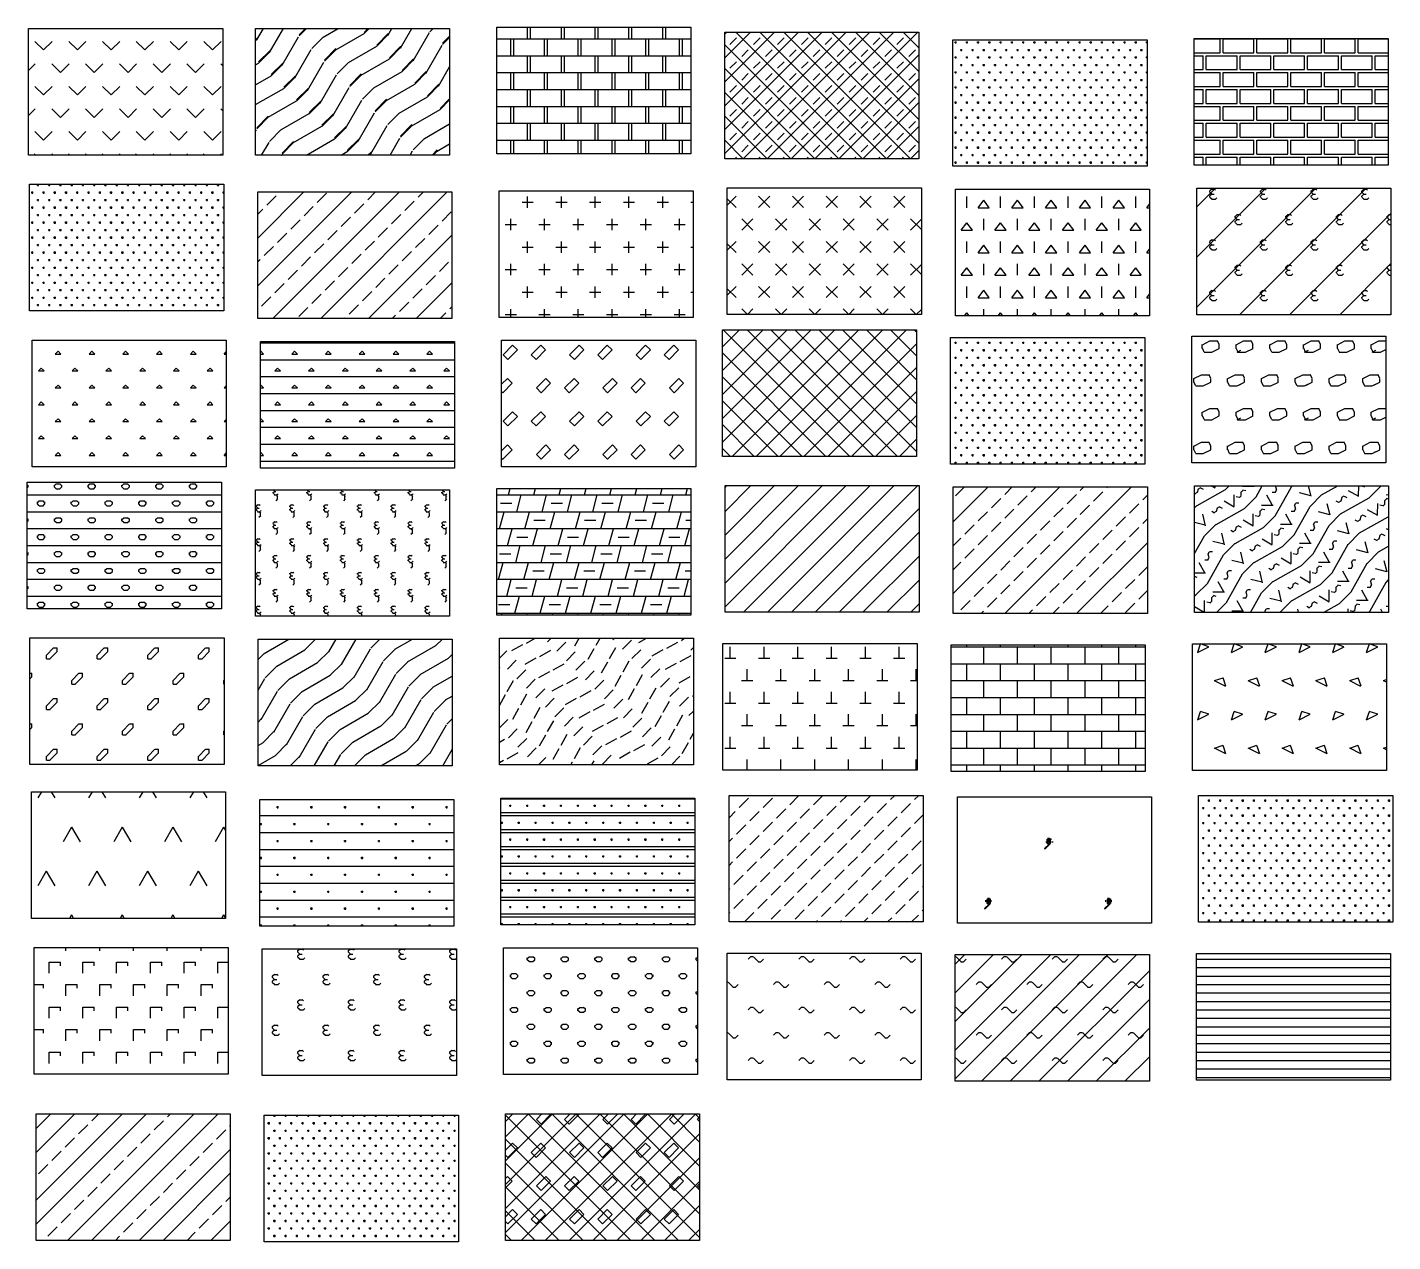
# Model space of a CAD drawing. Extents: x 501216 to 501580, y 304262 to 304586.
import ezdxf

# ---------------------------------------------------------------- set-up
doc = ezdxf.new("R2010")
doc.units = 0
doc.header["$MEASUREMENT"] = 0
doc.layers.get('0').update_dxf_attribs({"linetype": 'CONTINUOUS'})
pattern_1 = [(0, (1.4, 1.4), (1.5, 2), [0.3, -2.7]), (0, (1.4, 1.7), (1.5, 2), [0.3, -2.7]), (90, (1.4, 1.4), (-1.5, 2), [0.3, -3.7]), (90, (1.7, 1.4), (-1.5, 2), [0.3, -3.7])]

msp = doc.modelspace()

# ---------------------------------------------------------------- hatches: boundary and pattern name
h = msp.add_hatch()
h.set_pattern_fill('TCASY', color=256, style=0)
h.set_pattern_definition([(45, (6, 1.5), (-36.0000005, 36.0000005), [3.242641, -47.669048]), (135, (6, 1.5), (-36.0000005, -36.0000005), [3.242641, -47.669048]), (45, (15, 1.5), (-36.0000005, 36.0000005), [3.242641, -47.669048]), (45, (24, 1.5), (-36.0000005, 36.0000005), [3.242641, -47.669048]), (45, (33, 1.5), (-36.0000005, 36.0000005), [3.242641, -47.669048]), (45, (6, 13.5), (-36.0000005, 36.0000005), [3.242641, -47.669048]), (45, (6, 25.5), (-36.0000005, 36.0000005), [3.242641, -47.669048]), (45, (15, 13.5), (-36.0000005, 36.0000005), [3.242641, -47.669048]), (45, (15, 25.5), (-36.0000005, 36.0000005), [3.242641, -47.669048]), (45, (24, 13.5), (-36.0000005, 36.0000005), [3.242641, -47.669048]), (45, (24, 25.5), (-36.0000005, 36.0000005), [3.242641, -47.669048]), (45, (33, 13.5), (-36.0000005, 36.0000005), [3.242641, -47.669048]), (45, (33, 25.5), (-36.0000005, 36.0000005), [3.242641, -47.669048]), (135, (15, 1.5), (-36.0000005, -36.0000005), [3.242641, -47.669048]), (135, (24, 1.5), (-36.0000005, -36.0000005), [3.242641, -47.669048]), (135, (33, 1.5), (-36.0000005, -36.0000005), [3.242641, -47.669048]), (135, (6, 13.5), (-36.0000005, -36.0000005), [3.242641, -47.669048]), (135, (6, 25.5), (-36.0000005, -36.0000005), [3.242641, -47.669048]), (135, (15, 13.5), (-36.0000005, -36.0000005), [3.242641, -47.669048]), (135, (15, 25.5), (-36.0000005, -36.0000005), [3.242641, -47.669048]), (135, (24, 13.5), (-36.0000005, -36.0000005), [3.242641, -47.669048]), (135, (24, 25.5), (-36.0000005, -36.0000005), [3.242641, -47.669048]), (135, (33, 13.5), (-36.0000005, -36.0000005), [3.242641, -47.669048]), (135, (33, 25.5), (-36.0000005, -36.0000005), [3.242641, -47.669048]), (45, (10.5, 7.5), (-36.0000005, 36.0000005), [3.242641, -47.669048]), (45, (19.5, 7.5), (-36.0000005, 36.0000005), [3.242641, -47.669048]), (45, (28.5, 7.5), (-36.0000005, 36.0000005), [3.242641, -47.669048]), (45, (37.5, 7.5), (-36.0000005, 36.0000005), [3.242641, -47.669048]), (45, (10.5, 19.5), (-36.0000005, 36.0000005), [3.242641, -47.669048]), (45, (19.5, 19.5), (-36.0000005, 36.0000005), [3.242641, -47.669048]), (45, (28.5, 19.5), (-36.0000005, 36.0000005), [3.242641, -47.669048]), (45, (37.5, 19.5), (-36.0000005, 36.0000005), [3.242641, -47.669048]), (45, (10.5, 31.5), (-36.0000005, 36.0000005), [3.242641, -47.669048]), (45, (19.5, 31.5), (-36.0000005, 36.0000005), [3.242641, -47.669048]), (45, (28.5, 31.5), (-36.0000005, 36.0000005), [3.242641, -47.669048]), (45, (37.5, 31.5), (-36.0000005, 36.0000005), [3.242641, -47.669048]), (135, (10.5, 7.5), (-36.0000005, -36.0000005), [3.242641, -47.669048]), (135, (19.5, 7.5), (-36.0000005, -36.0000005), [3.242641, -47.669048]), (135, (28.5, 7.5), (-36.0000005, -36.0000005), [3.242641, -47.669048]), (135, (37.5, 7.5), (-36.0000005, -36.0000005), [3.242641, -47.669048]), (135, (10.5, 19.5), (-36.0000005, -36.0000005), [3.242641, -47.669048]), (135, (19.5, 19.5), (-36.0000005, -36.0000005), [3.242641, -47.669048]), (135, (28.5, 19.5), (-36.0000005, -36.0000005), [3.242641, -47.669048]), (135, (37.5, 19.5), (-36.0000005, -36.0000005), [3.242641, -47.669048]), (135, (10.5, 31.5), (-36.0000005, -36.0000005), [3.242641, -47.669048]), (135, (19.5, 31.5), (-36.0000005, -36.0000005), [3.242641, -47.669048]), (135, (28.5, 31.5), (-36.0000005, -36.0000005), [3.242641, -47.669048]), (135, (37.5, 31.5), (-36.0000005, -36.0000005), [3.242641, -47.669048]), (45, (42, 1.5), (-36.0000005, 36.0000005), [3.242641, -47.669048]), (45, (51, 1.5), (-36.0000005, 36.0000005), [3.242641, -47.669048]), (45, (60, 1.5), (-36.0000005, 36.0000005), [3.242641, -47.669048]), (45, (69, 1.5), (-36.0000005, 36.0000005), [3.242641, -47.669048]), (45, (42, 13.5), (-36.0000005, 36.0000005), [3.242641, -47.669048]), (45, (51, 13.5), (-36.0000005, 36.0000005), [3.242641, -47.669048]), (45, (60, 13.5), (-36.0000005, 36.0000005), [3.242641, -47.669048]), (45, (69, 13.5), (-36.0000005, 36.0000005), [3.242641, -47.669048]), (45, (42, 25.5), (-36.0000005, 36.0000005), [3.242641, -47.669048]), (45, (51, 25.5), (-36.0000005, 36.0000005), [3.242641, -47.669048]), (45, (60, 25.5), (-36.0000005, 36.0000005), [3.242641, -47.669048]), (45, (69, 25.5), (-36.0000005, 36.0000005), [3.242641, -47.669048]), (135, (42, 1.5), (-36.0000005, -36.0000005), [3.242641, -47.669048]), (135, (51, 1.5), (-36.0000005, -36.0000005), [3.242641, -47.669048]), (135, (60, 1.5), (-36.0000005, -36.0000005), [3.242641, -47.669048]), (135, (69, 1.5), (-36.0000005, -36.0000005), [3.242641, -47.669048]), (135, (42, 13.5), (-36.0000005, -36.0000005), [3.242641, -47.669048]), (135, (51, 13.5), (-36.0000005, -36.0000005), [3.242641, -47.669048]), (135, (60, 13.5), (-36.0000005, -36.0000005), [3.242641, -47.669048]), (135, (69, 13.5), (-36.0000005, -36.0000005), [3.242641, -47.669048]), (135, (42, 25.5), (-36.0000005, -36.0000005), [3.242641, -47.669048]), (135, (51, 25.5), (-36.0000005, -36.0000005), [3.242641, -47.669048]), (135, (60, 25.5), (-36.0000005, -36.0000005), [3.242641, -47.669048]), (135, (69, 25.5), (-36.0000005, -36.0000005), [3.242641, -47.669048]), (45, (46.5, 7.5), (-36.0000005, 36.0000005), [3.242641, -47.669048]), (45, (55.5, 7.5), (-36.0000005, 36.0000005), [3.242641, -47.669048]), (45, (64.5, 7.5), (-36.0000005, 36.0000005), [3.242641, -47.669048]), (45, (73.5, 7.5), (-36.0000005, 36.0000005), [3.242641, -47.669048]), (45, (46.5, 19.5), (-36.0000005, 36.0000005), [3.242641, -47.669048]), (45, (55.5, 19.5), (-36.0000005, 36.0000005), [3.242641, -47.669048]), (45, (64.5, 19.5), (-36.0000005, 36.0000005), [3.242641, -47.669048]), (45, (73.5, 19.5), (-36.0000005, 36.0000005), [3.242641, -47.669048]), (45, (46.5, 31.5), (-36.0000005, 36.0000005), [3.242641, -47.669048]), (45, (55.5, 31.5), (-36.0000005, 36.0000005), [3.242641, -47.669048]), (45, (64.5, 31.5), (-36.0000005, 36.0000005), [3.242641, -47.669048]), (45, (73.5, 31.5), (-36.0000005, 36.0000005), [3.242641, -47.669048]), (135, (46.5, 7.5), (-36.0000005, -36.0000005), [3.242641, -47.669048]), (135, (55.5, 7.5), (-36.0000005, -36.0000005), [3.242641, -47.669048]), (135, (64.5, 7.5), (-36.0000005, -36.0000005), [3.242641, -47.669048]), (135, (73.5, 7.5), (-36.0000005, -36.0000005), [3.242641, -47.669048]), (135, (46.5, 19.5), (-36.0000005, -36.0000005), [3.242641, -47.669048]), (135, (55.5, 19.5), (-36.0000005, -36.0000005), [3.242641, -47.669048]), (135, (64.5, 19.5), (-36.0000005, -36.0000005), [3.242641, -47.669048]), (135, (73.5, 19.5), (-36.0000005, -36.0000005), [3.242641, -47.669048]), (135, (46.5, 31.5), (-36.0000005, -36.0000005), [3.242641, -47.669048]), (135, (55.5, 31.5), (-36.0000005, -36.0000005), [3.242641, -47.669048]), (135, (64.5, 31.5), (-36.0000005, -36.0000005), [3.242641, -47.669048]), (135, (73.5, 31.5), (-36.0000005, -36.0000005), [3.242641, -47.669048])])
h.paths.add_polyline_path([(501216.55, 304585.26), (501268.26, 304585.26), (501268.26, 304551.51), (501216.55, 304551.51)])
h = msp.add_hatch()
h.set_pattern_fill('TCBY', color=256, style=0)
h.set_pattern_definition([(59.995079, (0, 0), (-3.374998036, 3.37500376), [8.682383, -175.790176]), (45, (4.342, 7.519), (-3.37500016, 3.37500016), [4.341191, -21.114653]), (45, (14.9303, 14.9303), (-3.37500016, 3.37500016), [4.341191, -21.114653]), (30.004921, (7.4115, 10.5885), (-3.375000295, 3.375000036), [8.682383, -175.790176]), (59.995079, (18, 18), (-3.374998036, 3.37500376), [8.682383, -175.790176]), (59.995079, (36, 36), (-3.374998036, 3.37500376), [8.682383, -175.790176]), (59.995079, (54, 54), (-3.374998036, 3.37500376), [8.682383, -175.790176]), (59.995079, (72, 72), (-3.374998036, 3.37500376), [8.682383, -175.790176]), (59.995079, (90, 90), (-3.374998036, 3.37500376), [8.682383, -175.790176]), (59.995079, (108, 108), (-3.374998036, 3.37500376), [8.682383, -175.790176]), (30.004921, (25.4115, 28.5885), (-3.375000295, 3.375000036), [8.682383, -175.790176]), (30.004921, (43.4115, 46.5885), (-3.375000295, 3.375000036), [8.682383, -175.790176]), (30.004921, (61.4115, 64.5885), (-3.375000295, 3.375000036), [8.682383, -175.790176]), (30.004921, (79.4115, 82.5885), (-3.375000295, 3.375000036), [8.682383, -175.790176]), (30.004921, (97.4115, 100.5885), (-3.375000295, 3.375000036), [8.682383, -175.790176]), (30.004921, (115.4115, 118.5885), (-3.375000295, 3.375000036), [8.682383, -175.790176]), (45, (4.342, 7.819), (-6.75000032, 6.75000032), [4.341191, -21.114653]), (45, (14.9303, 15.2303), (-3.37500016, 3.37500016), [4.341191, -21.114653]), (59.995079, (0, 0.3), (-7.36755993, 5.68056768), [8.682383, -175.790176])])
h.paths.add_polyline_path([(501277.01, 304585.26), (501328.72, 304585.26), (501328.72, 304551.51), (501277.01, 304551.51)])
h = msp.add_hatch()
h.set_pattern_fill('TCBYY', color=256, style=0)
h.set_pattern_definition([(0, (0, 0), (0, 4.5), []), (90, (0, 0), (-4.5, 4.5), [4.5, -4.5]), (90, (0.8, 0), (-4.5, 4.5), [4.5, -4.5])])
h.paths.add_polyline_path([(501341.28, 304585.57), (501393, 304585.57), (501393, 304551.83), (501341.28, 304551.83)])
h = msp.add_hatch()
h.set_pattern_fill('TCBZLH', color=256, style=0)
h.set_pattern_definition([(45, (0, 0), (-3.181980515, 3.181980515), []), (135, (0, 0), (-3.181980515, -3.181980515), []), (45, (-0.418, 1.832), (-3.181980515, 3.181980515), [2.5, -2])])
h.paths.add_polyline_path([(501402, 304584.31), (501453.72, 304584.31), (501453.72, 304550.56), (501402, 304550.56)])
h = msp.add_hatch()
h.set_pattern_fill('TCCS', color=256, style=0)
h.set_pattern_definition(pattern_1)
h.paths.add_polyline_path([(501462.81, 304582.27), (501514.52, 304582.27), (501514.52, 304548.53), (501462.81, 304548.53)])
h = msp.add_hatch()
h.set_pattern_fill('TCDLY', color=256, style=0)
h.set_pattern_definition([(0, (0.8, 0.8), (4.5, 4.5), [8.2, -0.8]), (90, (0, 0.8), (-4.5, 4.5), [3.7, -5.3]), (90, (0.8, 0.8), (-4.5, 4.5), [3.7, -5.3]), (0, (0.8, 4.5), (4.5, 4.5), [8.2, -0.8])])
h.paths.add_polyline_path([(501527.08, 304582.59), (501578.8, 304582.59), (501578.8, 304548.84), (501527.08, 304548.84)])
h = msp.add_hatch()
h.set_pattern_fill('TCFS', color=256, style=0)
h.set_pattern_definition(pattern_1)
h.paths.add_polyline_path([(501216.81, 304543.73), (501268.52, 304543.73), (501268.52, 304509.99), (501216.81, 304509.99)])
h = msp.add_hatch()
h.set_pattern_fill('TCFZNT', color=256, style=0)
h.set_pattern_definition([(45, (0, 0), (-6.36396103, 6.36396103), []), (45, (0, 6.364), (-6.36396103, 6.36396103), [3.5, -1.5])])
h.paths.add_polyline_path([(501277.62, 304541.7), (501329.33, 304541.7), (501329.33, 304507.96), (501277.62, 304507.96)])
h = msp.add_hatch()
h.set_pattern_fill('TCHGY', color=256, style=0)
h.set_pattern_definition([(0, (3, 3), (4.5, 6), [3, -6]), (90, (4.5, 1.5), (-4.5, 6), [3, -9])])
h.paths.add_polyline_path([(501341.89, 304542.02), (501393.6, 304542.02), (501393.6, 304508.27), (501341.89, 304508.27)])
h = msp.add_hatch()
h.set_pattern_fill('TCHLY', color=256, style=0)
h.set_pattern_definition([(45, (3, 1.5), (-36.0000005, 36.0000005), [4.242641, -46.669048]), (135, (6, 1.5), (-36.0000005, -36.0000005), [4.242641, -46.669048]), (45, (12, 1.5), (-36.0000005, 36.0000005), [4.242641, -46.669048]), (45, (21, 1.5), (-36.0000005, 36.0000005), [4.242641, -46.669048]), (45, (30, 1.5), (-36.0000005, 36.0000005), [4.242641, -46.669048]), (45, (3, 13.5), (-36.0000005, 36.0000005), [4.242641, -46.669048]), (45, (3, 25.5), (-36.0000005, 36.0000005), [4.242641, -46.669048]), (45, (12, 13.5), (-36.0000005, 36.0000005), [4.242641, -46.669048]), (45, (12, 25.5), (-36.0000005, 36.0000005), [4.242641, -46.669048]), (45, (21, 13.5), (-36.0000005, 36.0000005), [4.242641, -46.669048]), (45, (21, 25.5), (-36.0000005, 36.0000005), [4.242641, -46.669048]), (45, (30, 13.5), (-36.0000005, 36.0000005), [4.242641, -46.669048]), (45, (30, 25.5), (-36.0000005, 36.0000005), [4.242641, -46.669048]), (135, (15, 1.5), (-36.0000005, -36.0000005), [4.242641, -46.669048]), (135, (24, 1.5), (-36.0000005, -36.0000005), [4.242641, -46.669048]), (135, (33, 1.5), (-36.0000005, -36.0000005), [4.242641, -46.669048]), (135, (6, 13.5), (-36.0000005, -36.0000005), [4.242641, -46.669048]), (135, (6, 25.5), (-36.0000005, -36.0000005), [4.242641, -46.669048]), (135, (15, 13.5), (-36.0000005, -36.0000005), [4.242641, -46.669048]), (135, (15, 25.5), (-36.0000005, -36.0000005), [4.242641, -46.669048]), (135, (24, 13.5), (-36.0000005, -36.0000005), [4.242641, -46.669048]), (135, (24, 25.5), (-36.0000005, -36.0000005), [4.242641, -46.669048]), (135, (33, 13.5), (-36.0000005, -36.0000005), [4.242641, -46.669048]), (135, (33, 25.5), (-36.0000005, -36.0000005), [4.242641, -46.669048]), (45, (7.5, 7.5), (-36.0000005, 36.0000005), [4.242641, -46.669048]), (45, (16.5, 7.5), (-36.0000005, 36.0000005), [4.242641, -46.669048]), (45, (25.5, 7.5), (-36.0000005, 36.0000005), [4.242641, -46.669048]), (45, (34.5, 7.5), (-36.0000005, 36.0000005), [4.242641, -46.669048]), (45, (7.5, 19.5), (-36.0000005, 36.0000005), [4.242641, -46.669048]), (45, (16.5, 19.5), (-36.0000005, 36.0000005), [4.242641, -46.669048]), (45, (25.5, 19.5), (-36.0000005, 36.0000005), [4.242641, -46.669048]), (45, (34.5, 19.5), (-36.0000005, 36.0000005), [4.242641, -46.669048]), (45, (7.5, 31.5), (-36.0000005, 36.0000005), [4.242641, -46.669048]), (45, (16.5, 31.5), (-36.0000005, 36.0000005), [4.242641, -46.669048]), (45, (25.5, 31.5), (-36.0000005, 36.0000005), [4.242641, -46.669048]), (45, (34.5, 31.5), (-36.0000005, 36.0000005), [4.242641, -46.669048]), (135, (10.5, 7.5), (-36.0000005, -36.0000005), [4.242641, -46.669048]), (135, (19.5, 7.5), (-36.0000005, -36.0000005), [4.242641, -46.669048]), (135, (28.5, 7.5), (-36.0000005, -36.0000005), [4.242641, -46.669048]), (135, (37.5, 7.5), (-36.0000005, -36.0000005), [4.242641, -46.669048]), (135, (10.5, 19.5), (-36.0000005, -36.0000005), [4.242641, -46.669048]), (135, (19.5, 19.5), (-36.0000005, -36.0000005), [4.242641, -46.669048]), (135, (28.5, 19.5), (-36.0000005, -36.0000005), [4.242641, -46.669048]), (135, (37.5, 19.5), (-36.0000005, -36.0000005), [4.242641, -46.669048]), (135, (10.5, 31.5), (-36.0000005, -36.0000005), [4.242641, -46.669048]), (135, (19.5, 31.5), (-36.0000005, -36.0000005), [4.242641, -46.669048]), (135, (28.5, 31.5), (-36.0000005, -36.0000005), [4.242641, -46.669048]), (135, (37.5, 31.5), (-36.0000005, -36.0000005), [4.242641, -46.669048]), (45, (39, 1.5), (-36.0000005, 36.0000005), [4.242641, -46.669048]), (45, (48, 1.5), (-36.0000005, 36.0000005), [4.242641, -46.669048]), (45, (57, 1.5), (-36.0000005, 36.0000005), [4.242641, -46.669048]), (45, (66, 1.5), (-36.0000005, 36.0000005), [4.242641, -46.669048]), (45, (39, 13.5), (-36.0000005, 36.0000005), [4.242641, -46.669048]), (45, (48, 13.5), (-36.0000005, 36.0000005), [4.242641, -46.669048]), (45, (57, 13.5), (-36.0000005, 36.0000005), [4.242641, -46.669048]), (45, (66, 13.5), (-36.0000005, 36.0000005), [4.242641, -46.669048]), (45, (39, 25.5), (-36.0000005, 36.0000005), [4.242641, -46.669048]), (45, (48, 25.5), (-36.0000005, 36.0000005), [4.242641, -46.669048]), (45, (57, 25.5), (-36.0000005, 36.0000005), [4.242641, -46.669048]), (45, (66, 25.5), (-36.0000005, 36.0000005), [4.242641, -46.669048]), (135, (42, 1.5), (-36.0000005, -36.0000005), [4.242641, -46.669048]), (135, (51, 1.5), (-36.0000005, -36.0000005), [4.242641, -46.669048]), (135, (60, 1.5), (-36.0000005, -36.0000005), [4.242641, -46.669048]), (135, (69, 1.5), (-36.0000005, -36.0000005), [4.242641, -46.669048]), (135, (42, 13.5), (-36.0000005, -36.0000005), [4.242641, -46.669048]), (135, (51, 13.5), (-36.0000005, -36.0000005), [4.242641, -46.669048]), (135, (60, 13.5), (-36.0000005, -36.0000005), [4.242641, -46.669048]), (135, (69, 13.5), (-36.0000005, -36.0000005), [4.242641, -46.669048]), (135, (42, 25.5), (-36.0000005, -36.0000005), [4.242641, -46.669048]), (135, (51, 25.5), (-36.0000005, -36.0000005), [4.242641, -46.669048]), (135, (60, 25.5), (-36.0000005, -36.0000005), [4.242641, -46.669048]), (135, (69, 25.5), (-36.0000005, -36.0000005), [4.242641, -46.669048]), (45, (43.5, 7.5), (-36.0000005, 36.0000005), [4.242641, -46.669048]), (45, (52.5, 7.5), (-36.0000005, 36.0000005), [4.242641, -46.669048]), (45, (61.5, 7.5), (-36.0000005, 36.0000005), [4.242641, -46.669048]), (45, (70.5, 7.5), (-36.0000005, 36.0000005), [4.242641, -46.669048]), (45, (43.5, 19.5), (-36.0000005, 36.0000005), [4.242641, -46.669048]), (45, (52.5, 19.5), (-36.0000005, 36.0000005), [4.242641, -46.669048]), (45, (61.5, 19.5), (-36.0000005, 36.0000005), [4.242641, -46.669048]), (45, (70.5, 19.5), (-36.0000005, 36.0000005), [4.242641, -46.669048]), (45, (43.5, 31.5), (-36.0000005, 36.0000005), [4.242641, -46.669048]), (45, (52.5, 31.5), (-36.0000005, 36.0000005), [4.242641, -46.669048]), (45, (61.5, 31.5), (-36.0000005, 36.0000005), [4.242641, -46.669048]), (45, (70.5, 31.5), (-36.0000005, 36.0000005), [4.242641, -46.669048]), (135, (46.5, 7.5), (-36.0000005, -36.0000005), [4.242641, -46.669048]), (135, (55.5, 7.5), (-36.0000005, -36.0000005), [4.242641, -46.669048]), (135, (64.5, 7.5), (-36.0000005, -36.0000005), [4.242641, -46.669048]), (135, (73.5, 7.5), (-36.0000005, -36.0000005), [4.242641, -46.669048]), (135, (46.5, 19.5), (-36.0000005, -36.0000005), [4.242641, -46.669048]), (135, (55.5, 19.5), (-36.0000005, -36.0000005), [4.242641, -46.669048]), (135, (64.5, 19.5), (-36.0000005, -36.0000005), [4.242641, -46.669048]), (135, (73.5, 19.5), (-36.0000005, -36.0000005), [4.242641, -46.669048]), (135, (46.5, 31.5), (-36.0000005, -36.0000005), [4.242641, -46.669048]), (135, (55.5, 31.5), (-36.0000005, -36.0000005), [4.242641, -46.669048]), (135, (64.5, 31.5), (-36.0000005, -36.0000005), [4.242641, -46.669048]), (135, (73.5, 31.5), (-36.0000005, -36.0000005), [4.242641, -46.669048])])
h.paths.add_polyline_path([(501402.7, 304542.78), (501454.41, 304542.78), (501454.41, 304509.04), (501402.7, 304509.04)])
h = msp.add_hatch()
h.set_pattern_fill('TCHSJLY', color=256, style=0)
h.set_pattern_definition([(0, (7.5, 1.5), (4.5, 6), [3, -6]), (90, (4.5, 1.5), (-4.5, 6), [3, -9]), (126.869898, (10.5, 1.5), (-4.49999996, -6.00000003), [2.5, -5]), (53.130102, (7.5, 1.5), (-4.49999996, 6.00000003), [2.5, -5])])
h.paths.add_polyline_path([(501463.5, 304542.42), (501515.22, 304542.42), (501515.22, 304508.68), (501463.5, 304508.68)])
h = msp.add_hatch()
h.set_pattern_fill('TCHYJZT', color=256, style=0)
h.set_pattern_definition([(0, (0, 0), (6.75, 6.75), [1.0125, -12.4875]), (135, (0, 0), (-6.75000032, -6.75000032), [0.675, -8.870942]), (0, (0, 1.35), (6.75, 6.75), [0.675, -12.825]), (135, (0, 1.35), (-6.75000032, -6.75000032), [0.675, -8.870942]), (0, (0, 2.7), (6.75, 6.75), [0.675, -12.825]), (135, (1.0125, 2.3625), (-6.75000032, -6.75000032), [0.50625, -9.039692]), (45, (1.0125, 0), (-6.75000032, 6.75000032), [0.50625, -9.039692]), (225, (0, 1.35), (6.75000032, -6.75000032), [0.675, -8.870942]), (225, (0, 2.7), (6.75000032, -6.75000032), [0.675, -8.870942]), (90, (-0.477, 0.477), (-6.75, 6.75), [0.395406, -13.104595]), (90, (-0.477, 1.827), (-6.75, 6.75), [0.395406, -13.104595]), (45, (0, 0), (-6.68215908, 6.68215908), [])])
h.paths.add_polyline_path([(501527.78, 304542.74), (501579.49, 304542.74), (501579.49, 304509), (501527.78, 304509)])
h = msp.add_hatch()
h.set_pattern_fill('TCLH', color=256, style=0)
h.set_pattern_definition([(45, (0, 0), (-3.181980515, 3.181980515), []), (135, (0, 0), (-3.181980515, -3.181980515), [])])
h.paths.add_polyline_path([(501401.4, 304504.97), (501453.11, 304504.97), (501453.11, 304471.23), (501401.4, 304471.23)])
h = msp.add_hatch()
h.set_pattern_fill('TCJL', color=256, style=0)
h.set_pattern_definition([(135, (6.15, 1.5), (-4.49999998, -4.49999998), [1.06066, -5.303301]), (45, (4.65, 1.5), (-4.49999998, 4.49999998), [1.06066, -5.303301]), (0, (4.65, 1.5), (4.5, 4.5), [1.5, -7.5])])
h.paths.add_polyline_path([(501217.5, 304502.21), (501269.21, 304502.21), (501269.21, 304468.47), (501217.5, 304468.47)])
h = msp.add_hatch()
h.set_pattern_fill('TCJLY', color=256, style=0)
h.set_pattern_definition([(0, (0, 0), (0, 4.5), []), (135, (6.15, 1.5), (-4.49999998, -4.49999998), [1.06066, -5.303301]), (45, (4.65, 1.5), (-4.49999998, 4.49999998), [1.06066, -5.303301]), (0, (4.65, 1.5), (4.5, 4.5), [1.5, -7.5])])
h.paths.add_polyline_path([(501278.31, 304501.85), (501330.02, 304501.85), (501330.02, 304468.11), (501278.31, 304468.11)])
h = msp.add_hatch()
h.set_pattern_fill('TCKS', color=256, style=0)
h.set_pattern_definition([(45, (8.949, 1.79), (-8.85936985, 8.85936985), [3.579726, -8.949315]), (45, (10.215, 0.524), (-8.85936985, 8.85936985), [3.579726, -8.949315]), (315, (8.949, 1.79), (8.85936985, 8.85936985), [1.789863, -10.739178]), (315, (11.48, 4.321), (8.85936985, 8.85936985), [1.789863, -10.739178]), (45, (16.449, 1.79), (-8.85936985, 8.85936985), [3.579726, -8.949315]), (45, (17.715, 0.524), (-8.85936985, 8.85936985), [3.579726, -8.949315]), (315, (16.449, 1.79), (8.85936985, 8.85936985), [1.789863, -10.739178]), (315, (18.98, 4.321), (8.85936985, 8.85936985), [1.789863, -10.739178])])
h.paths.add_polyline_path([(501342.58, 304502.17), (501394.29, 304502.17), (501394.29, 304468.42), (501342.58, 304468.42)])
h = msp.add_hatch()
h.set_pattern_fill('TCLS', color=256, style=0)
h.set_pattern_definition(pattern_1)
h.paths.add_polyline_path([(501462.2, 304502.94), (501513.92, 304502.94), (501513.92, 304469.19), (501462.2, 304469.19)])
h = msp.add_hatch()
h.set_pattern_fill('TCLS1', color=256, style=0)
h.set_pattern_definition([(90, (2, 3), (-2.25, 9), [1, -17]), (0, (2.5, 2), (0, 18), [2, -7]), (0, (4, 5), (0, 18), [2, -7]), (0, (4.75, 11), (0, 18), [2, -7]), (0, (6.25, 14), (0, 18), [2, -7]), (116.565051, (2.5, 2), (-9.00000009, -4.2e-07), [1.118034, -19.006578]), (116.565051, (4.75, 11), (-9.00000009, -4.2e-07), [1.118034, -19.006578]), (116.565051, (6.5, 4), (-9.00000009, -4.2e-07), [1.118034, -19.006578]), (116.565051, (8.75, 13), (-9.00000009, -4.2e-07), [1.118034, -19.006578]), (26.565051, (4.5, 2), (-4.2e-07, 9.00000009), [1.118034, -19.006578]), (26.565051, (4.5, 2), (9.00000009, 4.2e-07), [2.236068, -38.013156]), (26.565051, (6.75, 11), (9.00000009, 4.2e-07), [2.236068, -38.013156]), (26.565051, (2, 4), (9.00000009, 4.2e-07), [2.236068, -38.013156]), (26.565051, (4.25, 13), (9.00000009, 4.2e-07), [2.236068, -38.013156])])
h.paths.add_polyline_path([(501526.48, 304503.25), (501578.19, 304503.25), (501578.19, 304469.51), (501526.48, 304469.51)])
h = msp.add_hatch()
h.set_pattern_fill('TCLY', color=256, style=0)
h.set_pattern_definition([(0, (0, 0), (0, 4.5), []), (135, (4.9, 1.6), (-4.49999998, -4.49999998), [0.707107, -5.656854]), (45, (5.9, 1.6), (-4.49999998, 4.49999998), [0.707107, -5.656854]), (0, (4.9, 1.6), (4.5, 4.5), [1, -8]), (0, (4.9, 2.9), (4.5, 4.5), [1, -8]), (90, (4.4, 2.1), (-4.5, 4.5), [0.5, -8.5]), (90, (6.4, 2.1), (-4.5, 4.5), [0.5, -8.5]), (45, (4.4, 2.4), (-4.49999998, 4.49999998), [0.707107, -5.656854]), (135, (6.4, 2.4), (-4.49999998, -4.49999998), [0.707107, -5.656854])])
h.paths.add_polyline_path([(501216.2, 304464.4), (501267.92, 304464.4), (501267.92, 304430.66), (501216.2, 304430.66)])
h = msp.add_hatch()
h.set_pattern_fill('NCT', color=256, style=0)
h.set_pattern_definition([(0, (0, 0), (4.5, 4.5), [0.675, -8.325]), (135, (0, 0), (-4.500000685, -4.500000685), [0.45, -5.913962]), (0, (0, 0.9), (4.5, 4.5), [0.45, -8.55]), (135, (0, 0.9), (-4.500000685, -4.500000685), [0.45, -5.913962]), (0, (0, 1.8), (4.5, 4.5), [0.45, -8.55]), (135, (0.675, 1.575), (-4.500000685, -4.500000685), [0.3375, -6.026462]), (45, (0.675, 0), (-4.500000685, 4.500000685), [0.3375, -6.026462]), (225, (0, 0.9), (4.500000685, -4.500000685), [0.45, -5.913962]), (225, (0, 1.8), (4.500000685, -4.500000685), [0.45, -5.913962]), (90, (-0.318, 0.318), (-4.5, 4.5), [0.263604, -8.736397]), (90, (-0.318, 1.218), (-4.5, 4.5), [0.263604, -8.736397]), (315, (0.3375, 0), (9.00000137, -3e-15), [0.675, -5.688962]), (90, (0.815, -1.1523), (-4.5, 4.5), [0.675, -8.325]), (225, (0.815, -1.152), (-2e-15, -9.00000137), [0.675, -5.688962])])
h.paths.add_polyline_path([(501277.01, 304462.36), (501328.72, 304462.36), (501328.72, 304428.62), (501277.01, 304428.62)])
h = msp.add_hatch()
h.set_pattern_fill('TCNHY1', color=256, style=0)
h.set_pattern_definition([(0, (0, 0), (0, 4.5), []), (75, (2.05, 0), (-2.169228838, 4.500000537), [4.658743, -4.658743]), (0, (4.528, 2.25), (4.580771, 4.5), [3, -10.5])])
h.paths.add_polyline_path([(501341.28, 304462.68), (501393, 304462.68), (501393, 304428.94), (501341.28, 304428.94)])
h = msp.add_hatch()
h.set_pattern_fill('TCNXT', color=256, style=0)
h.set_pattern_definition([(45, (0, 0), (-3.181980515, 3.181980515), [])])
h.paths.add_polyline_path([(501402.09, 304463.45), (501453.8, 304463.45), (501453.8, 304429.71), (501402.09, 304429.71)])
h = msp.add_hatch()
h.set_pattern_fill('TCNZFT', color=256, style=0)
h.set_pattern_definition([(45, (0, 0), (-9.54594155, 9.54594155), []), (45, (0, 6.364), (-9.54594155, 9.54594155), [3.5, -1.5]), (45, (0, 12.728), (-9.54594155, 9.54594155), [3.5, -1.5])])
h.paths.add_polyline_path([(501462.9, 304463.09), (501514.61, 304463.09), (501514.61, 304429.34), (501462.9, 304429.34)])
h = msp.add_hatch()
h.set_pattern_fill('TCPMY', color=256, style=0)
h.set_pattern_definition([(45, (4.2574, 7.589), (-5.06249989, 5.06249989), [4.350977, -21.104867]), (45, (14.9234, 14.9234), (-5.06249989, 5.06249989), [4.350977, -21.104867]), (60.708638, (0, 0), (-5.06249988, 5.06249981), [8.701955, -17.741529]), (29.291362, (7.334, 10.666), (-5.06249981, 5.06249988), [8.701955, -17.741529]), (104.349332, (4.523, 10.4004), (-5.062500248, 5.062500435), [3.1375, -46.795267]), (165.650668, (4.523, 10.4004), (-5.062500435, 5.062500248), [3.1375, -46.795267]), (89.548861, (12.1454, 15.429), (-5.06249992, 5.06249994), [3.09951, -68.340204]), (89.548861, (30.1454, 33.429), (-5.06249992, 5.06249994), [3.09951, -68.340204]), (150.296547, (12.1454, 15.4289), (-5.062499832, 5.062499503), [3.09951, -93.391786]), (180.451139, (-0.5055, 2.778), (-5.06249994, 5.06249992), [3.09951, -68.340204]), (180.451139, (17.4945, 20.778), (-5.06249994, 5.06249992), [3.09951, -68.340204]), (119.703453, (-0.5055, 2.778), (-5.062499503, 5.062499832), [3.09951, -93.391786]), (45, (13.58, 17.8225), (-5.06249989, 5.06249989), [0.7, -24.755844]), (45, (14.0826, 19.2985), (-5.06249989, 5.06249989), [0.7, -24.755844]), (165.650668, (13.58, 17.8225), (-5.062500435, 5.062500248), [0.8, -49.132767]), (165.650668, (15.3526, 19.5952), (-5.062500435, 5.062500248), [0.8, -49.132767]), (89.548861, (14.075, 18.3175), (-5.06249992, 5.06249994), [0.981064, -70.458651]), (89.548861, (32.075, 36.3175), (-5.06249992, 5.06249994), [0.981064, -70.458651]), (60.708638, (0.063, 6.2436), (-5.06249988, 5.06249981), [0.7, -25.743483]), (60.708638, (0.156, 7.829), (-5.06249988, 5.06249981), [0.7, -25.743483]), (180.451139, (0.0627, 6.2436), (-5.06249994, 5.06249992), [0.8, -70.639715]), (180.451139, (1.298, 8.446), (-5.06249994, 5.06249992), [0.8, -70.639715]), (180.451139, (18.0627, 24.2436), (-5.06249994, 5.06249992), [0.8, -70.639715]), (180.451139, (19.298, 26.446), (-5.06249994, 5.06249992), [0.8, -70.639715]), (104.349332, (0.405, 6.854), (-5.062500248, 5.062500435), [1.006488, -48.92628]), (29.291362, (6.8475, 13.833), (-5.06249981, 5.06249988), [0.7, -25.743483]), (29.291362, (7.719, 15.108), (-5.06249981, 5.06249988), [0.7, -25.743483]), (150.296547, (6.8475, 13.8328), (-5.062499832, 5.062499503), [0.8, -95.691297]), (150.296547, (9.0245, 15.054), (-5.062499832, 5.062499503), [0.8, -95.691297]), (74.357754, (7.458, 14.175), (-5.06250015, 5.06250014), [0.9686, -28.238099])])
h.paths.add_polyline_path([(501527.17, 304463.4), (501578.88, 304463.4), (501578.88, 304429.66), (501527.17, 304429.66)])
h = msp.add_hatch()
h.set_pattern_fill('TCPS', color=256, style=0)
h.set_pattern_definition([(45, (0, 0), (-6.75000032, 6.75000032), [2.727412, -6.81853]), (45, (0.964, -0.964), (-6.75000032, 6.75000032), [2.727412, -6.81853]), (90, (0, -0.964), (-13.500001, 8e-16), [0.964286, -12.535715]), (90, (6.75, 5.786), (-13.500001, 8e-16), [0.964286, -12.535715]), (90, (2.893, 0.964), (-13.500001, 8e-16), [0.964286, -12.535715]), (0, (6.75, 5.786), (0, 13.500001), [0.964286, -12.535715]), (0, (0, -0.964), (0, 13.500001), [0.964286, -12.535715]), (90, (9.643, 7.714), (-13.500001, 8e-16), [0.964286, -12.535715]), (0, (1.929, 1.929), (0, 13.500001), [0.964286, -12.535715]), (0, (8.679, 8.679), (0, 13.500001), [0.964286, -12.535715])])
h.paths.add_polyline_path([(501216.9, 304422.88), (501268.61, 304422.88), (501268.61, 304389.13), (501216.9, 304389.13)])
h = msp.add_hatch()
h.set_pattern_fill('TCPY', color=256, style=0)
h.set_pattern_definition([(59.995079, (0, 0), (-3.374998036, 3.37500376), [8.682383, -175.790176]), (45, (4.342, 7.519), (-3.37500016, 3.37500016), [4.341191, -21.114653]), (45, (14.9303, 14.9303), (-3.37500016, 3.37500016), [4.341191, -21.114653]), (30.004921, (7.4115, 10.5885), (-3.375000295, 3.375000036), [8.682383, -175.790176]), (59.995079, (18, 18), (-3.374998036, 3.37500376), [8.682383, -175.790176]), (59.995079, (36, 36), (-3.374998036, 3.37500376), [8.682383, -175.790176]), (59.995079, (54, 54), (-3.374998036, 3.37500376), [8.682383, -175.790176]), (59.995079, (72, 72), (-3.374998036, 3.37500376), [8.682383, -175.790176]), (59.995079, (90, 90), (-3.374998036, 3.37500376), [8.682383, -175.790176]), (59.995079, (108, 108), (-3.374998036, 3.37500376), [8.682383, -175.790176]), (30.004921, (25.4115, 28.5885), (-3.375000295, 3.375000036), [8.682383, -175.790176]), (30.004921, (43.4115, 46.5885), (-3.375000295, 3.375000036), [8.682383, -175.790176]), (30.004921, (61.4115, 64.5885), (-3.375000295, 3.375000036), [8.682383, -175.790176]), (30.004921, (79.4115, 82.5885), (-3.375000295, 3.375000036), [8.682383, -175.790176]), (30.004921, (97.4115, 100.5885), (-3.375000295, 3.375000036), [8.682383, -175.790176]), (30.004921, (115.4115, 118.5885), (-3.375000295, 3.375000036), [8.682383, -175.790176])])
h.paths.add_polyline_path([(501277.7, 304422.52), (501329.42, 304422.52), (501329.42, 304388.77), (501277.7, 304388.77)])
h = msp.add_hatch()
h.set_pattern_fill('TCQMY', color=256, style=0)
h.set_pattern_definition([(45, (2.4823, 4.1482), (-2.531249944, 2.531249944), [3.350977, -22.104867]), (45, (13.1482, 11.4823), (-2.531249944, 2.531249944), [3.350977, -22.104867]), (60.708638, (0.2446, 0.436), (-3.57972799, 3.57972746), [3.350977, -23.092506]), (60.708638, (-1.884, -3.3586), (-3.57972799, 3.57972746), [3.350977, -23.092506]), (29.291362, (5.559, 7.225), (-3.57972746, 3.57972799), [3.350977, -23.092506]), (29.291362, (9.436, 9.2446), (-3.57972746, 3.57972799), [3.350977, -23.092506])])
h.paths.add_polyline_path([(501341.98, 304422.83), (501393.69, 304422.83), (501393.69, 304389.09), (501341.98, 304389.09)])
h = msp.add_hatch()
h.set_pattern_fill('TCSCY', color=256, style=0)
h.set_pattern_definition([(0, (3, 1.5), (4.5, 6), [3, -6]), (90, (4.5, 1.5), (-4.5, 6), [3, -9])])
h.paths.add_polyline_path([(501401.54, 304421.37), (501453.26, 304421.37), (501453.26, 304387.62), (501401.54, 304387.62)])
h = msp.add_hatch()
h.set_pattern_fill('TCSHY', color=256, style=0)
h.set_pattern_definition([(0, (0, 0), (0, 4.5), []), (90, (0, 0), (-4.5, 4.5), [4.5, -4.5])])
h.paths.add_polyline_path([(501462.35, 304421.01), (501514.06, 304421.01), (501514.06, 304387.26), (501462.35, 304387.26)])
h = msp.add_hatch()
h.set_pattern_fill('TCSS', color=256, style=0)
h.set_pattern_definition([(26.565051, (3, 3), (9.00000009, 4.2e-07), [3.354102, -36.895122]), (71.565051, (3, 3), (-2.6e-07, 17.99999972), [2.371708, -54.54929]), (161.565051, (6, 4.5), (-17.99999972, -2.6e-07), [2.371708, -54.54929]), (71.565051, (12, 3), (-2.6e-07, 17.99999972), [2.371708, -54.54929]), (161.565051, (15, 4.5), (-17.99999972, -2.6e-07), [2.371708, -54.54929]), (153.434949, (10.5, 12), (-9.00000009, 4.2e-07), [3.354102, -36.895122]), (108.434949, (10.5, 12), (2.6e-07, 17.99999972), [2.371708, -54.54929]), (18.434949, (7.5, 13.5), (17.99999972, -2.6e-07), [2.371708, -54.54929]), (108.434949, (19.5, 12), (2.6e-07, 17.99999972), [2.371708, -54.54929]), (18.434949, (16.5, 13.5), (17.99999972, -2.6e-07), [2.371708, -54.54929])])
h.paths.add_polyline_path([(501526.62, 304421.32), (501578.34, 304421.32), (501578.34, 304387.58), (501526.62, 304387.58)])
h = msp.add_hatch()
h.set_pattern_fill('TCSTT', color=256, style=0)
h.set_pattern_definition([(240, (0, 0), (6.75000004, -11.69134298), [4.5, -9]), (300, (0, 0), (13.50000004, 2e-08), [4.5, -9])])
h.paths.add_polyline_path([(501217.3, 304381.87), (501269.01, 304381.87), (501269.01, 304348.13), (501217.3, 304348.13)])
h = msp.add_hatch()
h.set_pattern_fill('TCSZFT', color=256, style=0)
h.set_pattern_definition([(45, (0, 0), (-6.36396103, 6.36396103), [3.5, -1.5]), (45, (0, 6.364), (-6.36396103, 6.36396103), [3.5, -1.5])])
h.paths.add_polyline_path([(501403.18, 304380.92), (501454.9, 304380.92), (501454.9, 304347.18), (501403.18, 304347.18)])
h = msp.add_hatch()
h.set_pattern_fill('TCXJCJ', color=256, style=0)
h.set_pattern_definition([(0, (0, 0), (0, 32.000001), [0.5, -31.500001]), (0, (16, 16), (0, 32.000001), [0.5, -31.500001]), (0, (0, 1.5), (0, 32.000001), [0.5, -31.500001]), (0, (16, 17.5), (0, 32.000001), [0.5, -31.500001]), (90, (-0.5, 0.5), (-32.000001, 2e-15), [0.5, -31.500001]), (0, (15.5, 16.5), (0, 32.000001), [0.5, -31.500001]), (90, (1, 0.5), (-32.000001, 2e-15), [0.5, -31.500001]), (0, (17, 16.5), (0, 32.000001), [0.5, -31.500001]), (225, (0.5, 0), (16, -16), [1.827417, -20.8]), (0, (-0.05, 0.05), (0, 32.000001), [0.6, -31.400001]), (0, (-0.15, 0.15), (0, 32.000001), [0.95, -31.050001]), (0, (-0.25, 0.25), (0, 32.000001), [1.15, -30.850001]), (0, (-0.25, 0.35), (0, 32.000001), [1.15, -30.850001]), (0, (-0.25, 0.45), (0, 32.000001), [1.15, -30.850001]), (0, (-0.25, 0.55), (0, 32.000001), [1.15, -30.850001]), (0, (-0.25, 0.65), (0, 32.000001), [1.15, -30.850001]), (0, (-0.25, 0.75), (0, 32.000001), [1.15, -30.850001]), (0, (-0.25, 0.85), (0, 32.000001), [1.15, -30.850001]), (0, (-0.25, 0.95), (0, 32.000001), [1.15, -30.850001]), (0, (-0.15, 1.05), (0, 32.000001), [1.05, -30.950001]), (0, (-0.25, 1.15), (0, 32.000001), [1.05, -30.950001]), (0, (-0.15, 1.25), (0, 32.000001), [1.05, -30.950001]), (0, (-0.05, 1.35), (0, 32.000001), [0.85, -31.150001]), (225, (0.6, 0), (16, -16), [2.027417, -20.6]), (225, (0.7, 0), (16, -16), [1.927417, -20.7]), (0, (15.95, 17.35), (0, 32.000001), [0.85, -31.150001]), (0, (15.95, 17.25), (0, 32.000001), [1.05, -30.950001]), (0, (15.75, 17.15), (0, 32.000001), [1.05, -30.950001]), (0, (15.85, 17.05), (0, 32.000001), [1.05, -30.950001]), (0, (15.75, 16.95), (0, 32.000001), [1.15, -30.850001]), (0, (15.75, 16.85), (0, 32.000001), [1.15, -30.850001]), (0, (15.75, 16.75), (0, 32.000001), [1.15, -30.850001]), (0, (15.75, 16.65), (0, 32.000001), [1.15, -30.850001]), (0, (15.75, 16.55), (0, 32.000001), [1.15, -30.850001]), (0, (15.75, 16.45), (0, 32.000001), [1.15, -30.850001]), (0, (15.75, 16.35), (0, 32.000001), [1.15, -30.850001]), (0, (15.75, 16.25), (0, 32.000001), [1.15, -30.850001]), (0, (15.85, 16.15), (0, 32.000001), [0.95, -31.050001]), (0, (15.95, 16.05), (0, 32.000001), [0.6, -31.400001])])
h.paths.add_polyline_path([(501463.99, 304380.56), (501515.7, 304380.56), (501515.7, 304346.82), (501463.99, 304346.82)])
h = msp.add_hatch()
h.set_pattern_fill('TCXS', color=256, style=0)
h.set_pattern_definition(pattern_1)
h.paths.add_polyline_path([(501528.26, 304380.88), (501579.98, 304380.88), (501579.98, 304347.14), (501528.26, 304347.14)])
h = msp.add_hatch()
h.set_pattern_fill('TCSY', color=256, style=0)
h.set_pattern_definition([(0, (0, 0), (0, 4.5), []), (0, (5.25, 2.1), (4.5, 4.5), [0.3, -8.7]), (0, (5.25, 2.4), (4.5, 4.5), [0.3, -8.7]), (90, (5.25, 2.1), (-4.5, 4.5), [0.3, -8.7]), (90, (5.55, 2.1), (-4.5, 4.5), [0.3, -8.7])])
h.paths.add_polyline_path([(501278.11, 304379.84), (501329.82, 304379.84), (501329.82, 304346.1), (501278.11, 304346.1)])
h = msp.add_hatch()
h.set_pattern_fill('TCSYY', color=256, style=0)
h.set_pattern_definition([(0, (0, 0), (0, 4.5), []), (0, (0, 0.8), (0, 4.5), []), (90, (2, 2.5), (-2.25, 4.5), [0.3, -8.7]), (0, (2, 2.5), (2.25, 4.5), [0.3, -4.2]), (90, (2.3, 2.5), (-2.25, 4.5), [0.3, -8.7]), (0, (2, 2.8), (2.25, 4.5), [0.3, -4.2])])
h.paths.add_polyline_path([(501342.38, 304380.16), (501394.09, 304380.16), (501394.09, 304346.41), (501342.38, 304346.41)])
h = msp.add_hatch()
h.set_pattern_fill('TCXWY', color=256, style=0)
h.set_pattern_definition([(0, (3, 4.5), (4.5, 6), [3, -6]), (90, (6, 3.5), (-4.5, 6), [1, -11]), (90, (3, 1.5), (-4.5, 6), [3, -9])])
h.paths.add_polyline_path([(501217.99, 304340.35), (501269.7, 304340.35), (501269.7, 304306.61), (501217.99, 304306.61)])
h = msp.add_hatch()
h.set_pattern_fill('TCYL', color=256, style=0)
h.set_pattern_definition([(135, (4.9, 1.6), (-4.49999998, -4.49999998), [0.707107, -5.656854]), (45, (5.9, 1.6), (-4.49999998, 4.49999998), [0.707107, -5.656854]), (0, (4.9, 1.6), (4.5, 4.5), [1, -8]), (0, (4.9, 2.9), (4.5, 4.5), [1, -8]), (90, (4.4, 2.1), (-4.5, 4.5), [0.5, -8.5]), (90, (6.4, 2.1), (-4.5, 4.5), [0.5, -8.5]), (45, (4.4, 2.4), (-4.49999998, 4.49999998), [0.707107, -5.656854]), (135, (6.4, 2.4), (-4.49999998, -4.49999998), [0.707107, -5.656854])])
h.paths.add_polyline_path([(501343.07, 304340.31), (501394.78, 304340.31), (501394.78, 304306.57), (501343.07, 304306.57)])
h = msp.add_hatch()
h.set_pattern_fill('YJT', color=256, style=0)
h.set_pattern_definition([(0, (0, 0), (6.75, 6.75), [1.0125, -12.4875]), (135, (0, 0), (-6.75000032, -6.75000032), [0.675, -8.870942]), (0, (0, 1.35), (6.75, 6.75), [0.675, -12.825]), (135, (0, 1.35), (-6.75000032, -6.75000032), [0.675, -8.870942]), (0, (0, 2.7), (6.75, 6.75), [0.675, -12.825]), (135, (1.0125, 2.3625), (-6.75000032, -6.75000032), [0.50625, -9.039692]), (45, (1.0125, 0), (-6.75000032, 6.75000032), [0.50625, -9.039692]), (225, (0, 1.35), (6.75000032, -6.75000032), [0.675, -8.870942]), (225, (0, 2.7), (6.75000032, -6.75000032), [0.675, -8.870942]), (90, (-0.477, 0.477), (-6.75, 6.75), [0.395406, -13.104595]), (90, (-0.477, 1.827), (-6.75, 6.75), [0.395406, -13.104595])])
h.paths.add_polyline_path([(501278.8, 304339.99), (501330.51, 304339.99), (501330.51, 304306.25), (501278.8, 304306.25)])
h = msp.add_hatch()
h.set_pattern_fill('TCYN', color=256, style=0)
h.set_pattern_definition([(45, (-2.025, 0), (-6.75000032, 6.75000032), [0.954594, -8.591348]), (0, (-1.35, 0.675), (6.75, 6.75), [0.675, -12.825]), (315, (-0.675, 0.675), (13.50000064, -3e-15), [1.909188, -7.636753]), (0, (0.675, -0.675), (6.75, 6.75), [0.675, -12.825]), (45, (1.35, -0.675), (-6.75000032, 6.75000032), [0.954594, -8.591348])])
h.paths.add_polyline_path([(501402.64, 304338.84), (501454.35, 304338.84), (501454.35, 304305.1), (501402.64, 304305.1)])
h = msp.add_hatch()
h.set_pattern_fill('YNZT', color=256, style=0)
h.set_pattern_definition([(45, (-2.025, 0), (-6.75000032, 6.75000032), [0.954594, -8.591348]), (0, (-1.35, 0.675), (6.75, 6.75), [0.675, -12.825]), (315, (-0.675, 0.675), (13.50000064, -3e-15), [1.909188, -7.636753]), (0, (0.675, -0.675), (6.75, 6.75), [0.675, -12.825]), (45, (1.35, -0.675), (-6.75000032, 6.75000032), [0.954594, -8.591348]), (45, (0, 0), (-3.81837662, 3.81837662), [])])
h.paths.add_polyline_path([(501463.45, 304338.48), (501515.16, 304338.48), (501515.16, 304304.74), (501463.45, 304304.74)])
h = msp.add_hatch()
h.set_pattern_fill('TCYY', color=256, style=0)
h.set_pattern_definition([(0, (0, 0), (0, 4.5), []), (0, (0, 2.25), (0, 4.5), [])])
h.paths.add_polyline_path([(501527.72, 304338.8), (501579.43, 304338.8), (501579.43, 304305.06), (501527.72, 304305.06)])
h = msp.add_hatch()
h.set_pattern_fill('TCZFZNT', color=256, style=0)
h.set_pattern_definition([(45, (0, 0), (-9.54594155, 9.54594155), []), (45, (0, 6.364), (-9.54594155, 9.54594155), []), (45, (0, 12.728), (-9.54594155, 9.54594155), [3.5, -1.5])])
h.paths.add_polyline_path([(501218.54, 304296.08), (501270.25, 304296.08), (501270.25, 304262.34), (501218.54, 304262.34)])
h = msp.add_hatch()
h.set_pattern_fill('TCZS', color=256, style=0)
h.set_pattern_definition(pattern_1)
h.paths.add_polyline_path([(501279.35, 304295.72), (501331.06, 304295.72), (501331.06, 304261.98), (501279.35, 304261.98)])
h = msp.add_hatch()
h.set_pattern_fill('TCZTT', color=256, style=0)
h.set_pattern_definition([(45, (0, 0), (-3.181980515, 3.181980515), []), (135, (0, 0), (-3.181980515, -3.181980515), []), (45, (8.949, 1.79), (-8.85936985, 8.85936985), [3.579726, -8.949315]), (45, (10.215, 0.524), (-8.85936985, 8.85936985), [3.579726, -8.949315]), (315, (8.949, 1.79), (8.85936985, 8.85936985), [1.789863, -10.739178]), (315, (11.48, 4.321), (8.85936985, 8.85936985), [1.789863, -10.739178]), (45, (16.449, 1.79), (-8.85936985, 8.85936985), [3.579726, -8.949315]), (45, (17.715, 0.524), (-8.85936985, 8.85936985), [3.579726, -8.949315]), (315, (16.449, 1.79), (8.85936985, 8.85936985), [1.789863, -10.739178]), (315, (18.98, 4.321), (8.85936985, 8.85936985), [1.789863, -10.739178])])
h.paths.add_polyline_path([(501343.62, 304296.04), (501395.33, 304296.04), (501395.33, 304262.3), (501343.62, 304262.3)])

# ---------------------------------------------------------------- linework, layer by layer
for points in [[(501216.55, 304585.26), (501268.26, 304585.26), (501268.26, 304551.51), (501216.55, 304551.51)], [(501277.01, 304585.26), (501328.72, 304585.26), (501328.72, 304551.51), (501277.01, 304551.51)], [(501341.28, 304585.57), (501393, 304585.57), (501393, 304551.83), (501341.28, 304551.83)], [(501402, 304584.31), (501453.72, 304584.31), (501453.72, 304550.56), (501402, 304550.56)], [(501462.81, 304582.27), (501514.52, 304582.27), (501514.52, 304548.53), (501462.81, 304548.53)], [(501527.08, 304582.59), (501578.8, 304582.59), (501578.8, 304548.84), (501527.08, 304548.84)], [(501216.81, 304543.73), (501268.52, 304543.73), (501268.52, 304509.99), (501216.81, 304509.99)], [(501277.62, 304541.7), (501329.33, 304541.7), (501329.33, 304507.96), (501277.62, 304507.96)], [(501341.89, 304542.02), (501393.6, 304542.02), (501393.6, 304508.27), (501341.89, 304508.27)], [(501402.7, 304542.78), (501454.41, 304542.78), (501454.41, 304509.04), (501402.7, 304509.04)], [(501463.5, 304542.42), (501515.22, 304542.42), (501515.22, 304508.68), (501463.5, 304508.68)], [(501527.78, 304542.74), (501579.49, 304542.74), (501579.49, 304509), (501527.78, 304509)], [(501401.4, 304504.97), (501453.11, 304504.97), (501453.11, 304471.23), (501401.4, 304471.23)], [(501217.5, 304502.21), (501269.21, 304502.21), (501269.21, 304468.47), (501217.5, 304468.47)], [(501278.31, 304501.85), (501330.02, 304501.85), (501330.02, 304468.11), (501278.31, 304468.11)], [(501342.58, 304502.17), (501394.29, 304502.17), (501394.29, 304468.42), (501342.58, 304468.42)], [(501462.2, 304502.94), (501513.92, 304502.94), (501513.92, 304469.19), (501462.2, 304469.19)], [(501526.48, 304503.25), (501578.19, 304503.25), (501578.19, 304469.51), (501526.48, 304469.51)], [(501216.2, 304464.4), (501267.92, 304464.4), (501267.92, 304430.66), (501216.2, 304430.66)], [(501277.01, 304462.36), (501328.72, 304462.36), (501328.72, 304428.62), (501277.01, 304428.62)], [(501341.28, 304462.68), (501393, 304462.68), (501393, 304428.94), (501341.28, 304428.94)], [(501402.09, 304463.45), (501453.8, 304463.45), (501453.8, 304429.71), (501402.09, 304429.71)], [(501462.9, 304463.09), (501514.61, 304463.09), (501514.61, 304429.34), (501462.9, 304429.34)], [(501527.17, 304463.4), (501578.88, 304463.4), (501578.88, 304429.66), (501527.17, 304429.66)], [(501216.9, 304422.88), (501268.61, 304422.88), (501268.61, 304389.13), (501216.9, 304389.13)], [(501277.7, 304422.52), (501329.42, 304422.52), (501329.42, 304388.77), (501277.7, 304388.77)], [(501341.98, 304422.83), (501393.69, 304422.83), (501393.69, 304389.09), (501341.98, 304389.09)], [(501401.54, 304421.37), (501453.26, 304421.37), (501453.26, 304387.62), (501401.54, 304387.62)], [(501462.35, 304421.01), (501514.06, 304421.01), (501514.06, 304387.26), (501462.35, 304387.26)], [(501526.62, 304421.32), (501578.34, 304421.32), (501578.34, 304387.58), (501526.62, 304387.58)], [(501217.3, 304381.87), (501269.01, 304381.87), (501269.01, 304348.13), (501217.3, 304348.13)], [(501403.18, 304380.92), (501454.9, 304380.92), (501454.9, 304347.18), (501403.18, 304347.18)], [(501463.99, 304380.56), (501515.7, 304380.56), (501515.7, 304346.82), (501463.99, 304346.82)], [(501528.26, 304380.88), (501579.98, 304380.88), (501579.98, 304347.14), (501528.26, 304347.14)], [(501278.11, 304379.84), (501329.82, 304379.84), (501329.82, 304346.1), (501278.11, 304346.1)], [(501342.38, 304380.16), (501394.09, 304380.16), (501394.09, 304346.41), (501342.38, 304346.41)], [(501217.99, 304340.35), (501269.7, 304340.35), (501269.7, 304306.61), (501217.99, 304306.61)], [(501343.07, 304340.31), (501394.78, 304340.31), (501394.78, 304306.57), (501343.07, 304306.57)], [(501278.8, 304339.99), (501330.51, 304339.99), (501330.51, 304306.25), (501278.8, 304306.25)], [(501402.64, 304338.84), (501454.35, 304338.84), (501454.35, 304305.1), (501402.64, 304305.1)], [(501463.45, 304338.48), (501515.16, 304338.48), (501515.16, 304304.74), (501463.45, 304304.74)], [(501527.72, 304338.8), (501579.43, 304338.8), (501579.43, 304305.06), (501527.72, 304305.06)], [(501218.54, 304296.08), (501270.25, 304296.08), (501270.25, 304262.34), (501218.54, 304262.34)], [(501279.35, 304295.72), (501331.06, 304295.72), (501331.06, 304261.98), (501279.35, 304261.98)], [(501343.62, 304296.04), (501395.33, 304296.04), (501395.33, 304262.3), (501343.62, 304262.3)]]:
    msp.add_lwpolyline(points, close=True)

doc.saveas('drawing.dxf')
